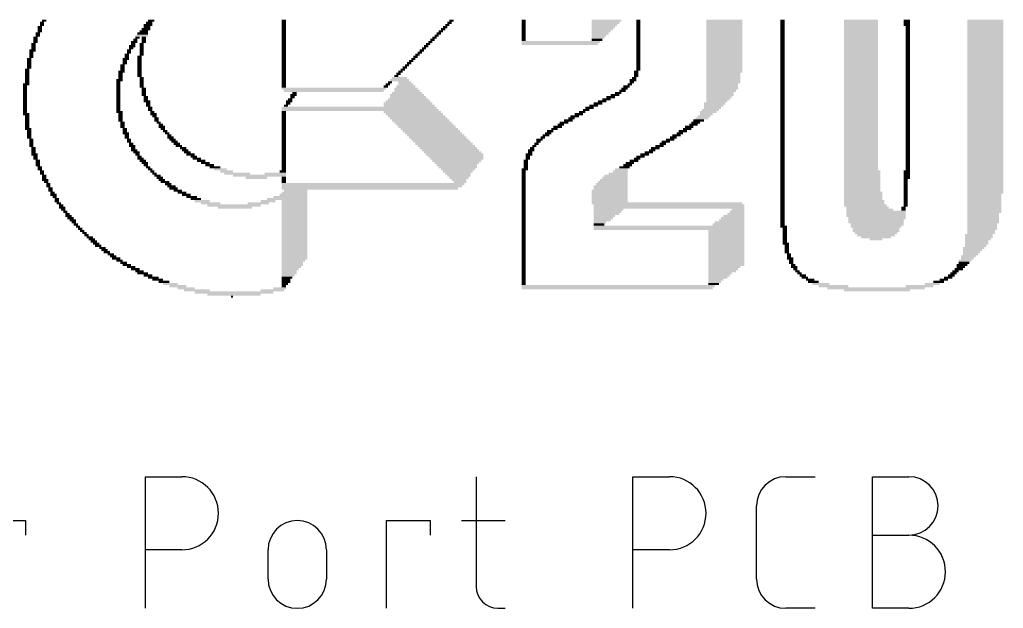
# Model space of a CAD drawing. Extents: x -7.6 to 60.9, y -11.6 to 79.4.
# Drawn here: x 7.15 to 18.92, y 34.07 to 41.12 of the extents above; entities that cross this region are included whole.
import ezdxf

# ---------------------------------------------------------------- set-up
doc = ezdxf.new("R2010")
doc.units = 0
doc.layers.add('21', color=253, linetype='CONTINUOUS')

# ---------------------------------------------------------------- blocks, each defined once
blk = doc.blocks.new('RECT')
blk.add_solid([(-0.5, -0.5), (0.5, -0.5), (-0.5, 0.5), (0.5, 0.5)])

msp = doc.modelspace()

# ---------------------------------------------------------------- linework, layer by layer
at = {"layer": '21'}
for p, q in [((8.6541, 34.0741), (8.6541, 35.6489)), ((8.6541, 35.6489), (9.0915, 35.6489)), ((12.612, 35.6489), (12.612, 34.3366)), ((14.4897, 34.0741), (14.4897, 35.6489)), ((14.4897, 35.6489), (14.9272, 35.6489)), ((16.3206, 35.6489), (16.6705, 35.6489)), ((17.3555, 34.0741), (17.3555, 35.6489)), ((17.3555, 35.6489), (17.7929, 35.6489)), ((15.9706, 34.4241), (15.9706, 35.2989)), ((6.6943, 35.124), (7.2193, 35.124)), ((7.2193, 35.124), (7.2193, 34.949)), ((11.54, 34.0741), (11.54, 35.124)), ((11.54, 35.124), (12.0649, 35.124)), ((12.0649, 35.124), (12.0649, 34.949)), ((12.437, 35.124), (12.9619, 35.124)), ((17.3555, 34.949), (17.7929, 34.949)), ((9.0915, 34.774), (8.6541, 34.774)), ((10.123, 34.4241), (10.123, 34.774)), ((10.8229, 34.774), (10.8229, 34.4241)), ((14.9272, 34.774), (14.4897, 34.774)), ((12.8744, 34.0741), (12.9619, 34.0741)), ((16.6705, 34.0741), (16.3206, 34.0741)), ((17.7929, 34.0741), (17.3555, 34.0741))]:
    msp.add_line(p, q, dxfattribs=at)
for centre, radius, start, end in [((9.0915, 35.2115), 0.4374, 270, 90), ((14.9272, 35.2115), 0.4374, 270, 90), ((16.3206, 35.2989), 0.35, 90.0005, 180), ((17.7929, 35.2989), 0.35, 270, 90), ((10.4729, 34.774), 0.35, 0, 180), ((17.7929, 34.5115), 0.4374, 270, 90), ((10.4729, 34.4241), 0.35, 180, 0), ((16.3206, 34.4241), 0.35, 180, 270), ((12.8744, 34.3366), 0.2625, 180, 270)]:
    msp.add_arc(centre, radius, start, end, dxfattribs=at)

# ---------------------------------------------------------------- block references
at = {"layer": '21', "yscale": 0.0254}
for p, xscale in [((7.4168, 41.0782), 0.0508), ((7.4422, 41.1035), 0.0508), ((8.6995, 41.0782), 0.0762), ((8.7249, 41.1035), 0.0762), ((10.3124, 41.1035), 0.0508), ((10.3124, 41.0782), 0.0508), ((12.2936, 41.0782), 0.0508), ((12.319, 41.1035), 0.0508), ((13.1826, 41.1035), 0.0508), ((13.1826, 41.0782), 0.0508), ((14.1732, 41.1035), 0.3556), ((14.1605, 41.0782), 0.3302), ((14.5542, 41.1035), 0.0508), ((14.5542, 41.0782), 0.0508), ((15.5829, 41.1035), 0.4318), ((15.5829, 41.0782), 0.4318), ((16.2814, 41.1035), 0.0508), ((16.2814, 41.0782), 0.0508), ((17.2212, 41.1035), 0.4064), ((17.2212, 41.0782), 0.4064), ((17.7673, 41.1035), 0.0762), ((17.7673, 41.0782), 0.0762), ((18.7071, 41.1035), 0.4318), ((18.7071, 41.0782), 0.4318), ((7.3914, 41.0273), 0.0508), ((7.3914, 41.002), 0.0508), ((7.3914, 40.9766), 0.0508), ((7.4168, 41.0528), 0.0508), ((8.636, 40.9766), 0.1016), ((8.6614, 41.002), 0.1016), ((8.6868, 41.0528), 0.1016), ((8.6741, 41.0273), 0.0762), ((10.3124, 41.0528), 0.0508), ((10.3124, 41.0273), 0.0508), ((10.3124, 41.002), 0.0508), ((10.3124, 40.9766), 0.0508), ((12.192, 40.9766), 0.0508), ((12.2174, 41.002), 0.0508), ((12.2428, 41.0273), 0.0508), ((12.2682, 41.0528), 0.0508), ((13.1826, 41.0528), 0.0508), ((13.1826, 41.0273), 0.0508), ((13.1826, 41.002), 0.0508), ((13.1826, 40.9766), 0.0508), ((14.1478, 41.0528), 0.3048), ((14.1351, 41.0273), 0.2794), ((14.1224, 41.002), 0.254), ((14.1097, 40.9766), 0.2286), ((14.5542, 41.0528), 0.0508), ((14.5542, 41.0273), 0.0508), ((14.5542, 41.002), 0.0508), ((14.5542, 40.9766), 0.0508), ((15.5829, 41.0528), 0.4318), ((15.5829, 41.0273), 0.4318), ((15.5829, 41.002), 0.4318), ((15.5829, 40.9766), 0.4318), ((16.2814, 41.0528), 0.0508), ((16.2814, 41.0273), 0.0508), ((16.2814, 41.002), 0.0508), ((16.2814, 40.9766), 0.0508), ((17.2212, 41.0528), 0.4064), ((17.2212, 41.0273), 0.4064), ((17.2212, 41.002), 0.4064), ((17.2212, 40.9766), 0.4064), ((17.7673, 41.0528), 0.0762), ((17.78, 41.0273), 0.0508), ((17.78, 41.002), 0.0508), ((17.78, 40.9766), 0.0508), ((18.7071, 41.0528), 0.4318), ((18.7071, 41.0273), 0.4318), ((18.7071, 41.002), 0.4318), ((18.7071, 40.9766), 0.4318), ((7.3406, 40.9004), 0.0508), ((7.3406, 40.875), 0.0508), ((7.3406, 40.8496), 0.0508), ((7.366, 40.9512), 0.0508), ((7.366, 40.9258), 0.0508), ((8.5217, 40.8496), 0.0762), ((8.5344, 40.875), 0.0508), ((8.6106, 40.9258), 0.1524), ((8.5598, 40.9004), 0.0508), ((8.6233, 40.9512), 0.127), ((8.636, 40.9004), 0.0508), ((8.636, 40.875), 0.0508), ((8.636, 40.8496), 0.0508), ((10.3124, 40.9512), 0.0508), ((10.3124, 40.9258), 0.0508), ((10.3124, 40.9004), 0.0508), ((10.3124, 40.875), 0.0508), ((10.3124, 40.8496), 0.0508), ((12.065, 40.8496), 0.0508), ((12.0904, 40.875), 0.0508), ((12.1158, 40.9004), 0.0508), ((12.1412, 40.9258), 0.0508), ((12.1666, 40.9512), 0.0508), ((13.1826, 40.9512), 0.0508), ((13.1826, 40.9258), 0.0508), ((13.1826, 40.9004), 0.0508), ((13.1826, 40.875), 0.0508), ((13.6271, 40.8496), 0.9398), ((14.097, 40.9512), 0.2032), ((14.0843, 40.9258), 0.1778), ((14.0716, 40.9004), 0.1524), ((14.0589, 40.875), 0.127), ((14.5542, 40.9512), 0.0508), ((14.5542, 40.9258), 0.0508), ((14.5542, 40.9004), 0.0508), ((14.5542, 40.875), 0.0508), ((14.5542, 40.8496), 0.0508), ((15.5829, 40.9512), 0.4318), ((15.5829, 40.9258), 0.4318), ((15.5829, 40.9004), 0.4318), ((15.5829, 40.875), 0.4318), ((15.5829, 40.8496), 0.4318), ((16.2814, 40.9512), 0.0508), ((16.2814, 40.9258), 0.0508), ((16.2814, 40.9004), 0.0508), ((16.2814, 40.875), 0.0508), ((16.2814, 40.8496), 0.0508), ((17.2212, 40.9512), 0.4064), ((17.2212, 40.9258), 0.4064), ((17.2212, 40.9004), 0.4064), ((17.2212, 40.875), 0.4064), ((17.2212, 40.8496), 0.4064), ((17.78, 40.9512), 0.0508), ((17.78, 40.9258), 0.0508), ((17.78, 40.9004), 0.0508), ((17.78, 40.875), 0.0508), ((17.78, 40.8496), 0.0508), ((18.7071, 40.9512), 0.4318), ((18.7071, 40.9258), 0.4318), ((18.7071, 40.9004), 0.4318), ((18.7071, 40.875), 0.4318), ((18.7071, 40.8496), 0.4318), ((7.3025, 40.748), 0.0762), ((7.2898, 40.7226), 0.0508), ((7.3152, 40.8242), 0.0508), ((7.3152, 40.7988), 0.0508), ((7.3152, 40.7734), 0.0508), ((8.4582, 40.748), 0.0508), ((8.4582, 40.7226), 0.0508), ((8.4963, 40.7988), 0.0762), ((8.4836, 40.7734), 0.0508), ((8.509, 40.8242), 0.0508), ((8.6106, 40.8242), 0.0508), ((8.6106, 40.7988), 0.0508), ((8.6106, 40.7734), 0.0508), ((8.6106, 40.748), 0.0508), ((8.6106, 40.7226), 0.0508), ((10.3124, 40.8242), 0.0508), ((10.3124, 40.7988), 0.0508), ((10.3124, 40.7734), 0.0508), ((10.3124, 40.748), 0.0508), ((10.3124, 40.7226), 0.0508), ((11.938, 40.7226), 0.0508), ((11.9634, 40.748), 0.0508), ((11.9888, 40.7734), 0.0508), ((12.0142, 40.7988), 0.0508), ((12.0396, 40.8242), 0.0508), ((13.6144, 40.8242), 0.9144), ((14.5542, 40.8242), 0.0508), ((14.5542, 40.7988), 0.0508), ((14.5542, 40.7734), 0.0508), ((14.5542, 40.748), 0.0508), ((14.5542, 40.7226), 0.0508), ((15.5829, 40.8242), 0.4318), ((15.5829, 40.7988), 0.4318), ((15.5829, 40.7734), 0.4318), ((15.5829, 40.748), 0.4318), ((15.5829, 40.7226), 0.4318), ((16.2814, 40.8242), 0.0508), ((16.2814, 40.7988), 0.0508), ((16.2814, 40.7734), 0.0508), ((16.2814, 40.748), 0.0508), ((16.2814, 40.7226), 0.0508), ((17.2212, 40.8242), 0.4064), ((17.2212, 40.7988), 0.4064), ((17.2212, 40.7734), 0.4064), ((17.2212, 40.748), 0.4064), ((17.2212, 40.7226), 0.4064), ((17.78, 40.8242), 0.0508), ((17.78, 40.7988), 0.0508), ((17.78, 40.7734), 0.0508), ((17.78, 40.748), 0.0508), ((17.78, 40.7226), 0.0508), ((18.7071, 40.8242), 0.4318), ((18.7071, 40.7988), 0.4318), ((18.7071, 40.7734), 0.4318), ((18.7071, 40.748), 0.4318), ((18.7071, 40.7226), 0.4318), ((7.2644, 40.6464), 0.0508), ((7.2644, 40.621), 0.0508), ((7.2898, 40.6972), 0.0508), ((7.2898, 40.6718), 0.0508), ((8.4201, 40.6464), 0.0762), ((8.4074, 40.621), 0.0508), ((8.4328, 40.6972), 0.0508), ((8.4328, 40.6718), 0.0508), ((8.5852, 40.6718), 0.0508), ((8.5852, 40.6464), 0.0508), ((8.5852, 40.621), 0.0508), ((8.6106, 40.6972), 0.0508), ((10.3124, 40.6972), 0.0508), ((10.3124, 40.6718), 0.0508), ((10.3124, 40.6464), 0.0508), ((10.3124, 40.621), 0.0508), ((11.8364, 40.621), 0.0508), ((11.8618, 40.6464), 0.0508), ((11.8872, 40.6718), 0.0508), ((11.9126, 40.6972), 0.0508), ((14.5542, 40.6972), 0.0508), ((14.5542, 40.6718), 0.0508), ((14.5542, 40.6464), 0.0508), ((14.5542, 40.621), 0.0508), ((15.5829, 40.6972), 0.4318), ((15.5829, 40.6718), 0.4318), ((15.5829, 40.6464), 0.4318), ((15.5829, 40.621), 0.4318), ((16.2814, 40.6972), 0.0508), ((16.2814, 40.6718), 0.0508), ((16.2814, 40.6464), 0.0508), ((16.2814, 40.621), 0.0508), ((17.2212, 40.6972), 0.4064), ((17.2212, 40.6718), 0.4064), ((17.2212, 40.6464), 0.4064), ((17.2212, 40.621), 0.4064), ((17.78, 40.6972), 0.0508), ((17.78, 40.6718), 0.0508), ((17.78, 40.6464), 0.0508), ((17.78, 40.621), 0.0508), ((18.7071, 40.6972), 0.4318), ((18.7071, 40.6718), 0.4318), ((18.7071, 40.6464), 0.4318), ((18.7071, 40.621), 0.4318), ((7.239, 40.5194), 0.0508), ((7.239, 40.494), 0.0508), ((7.2644, 40.5956), 0.0508), ((7.2644, 40.5702), 0.0508), ((7.2644, 40.5448), 0.0508), ((8.3693, 40.494), 0.0762), ((8.382, 40.5702), 0.0508), ((8.382, 40.5448), 0.0508), ((8.382, 40.5194), 0.0508), ((8.4074, 40.5956), 0.0508), ((8.5852, 40.5956), 0.0508), ((8.5852, 40.5702), 0.0508), ((8.5852, 40.5448), 0.0508), ((8.5852, 40.5194), 0.0508), ((8.5852, 40.494), 0.0508), ((10.3124, 40.5956), 0.0508), ((10.3124, 40.5702), 0.0508), ((10.3124, 40.5448), 0.0508), ((10.3124, 40.5194), 0.0508), ((10.3124, 40.494), 0.0508), ((11.7094, 40.494), 0.0508), ((11.7348, 40.5194), 0.0508), ((11.7602, 40.5448), 0.0508), ((11.7856, 40.5702), 0.0508), ((11.811, 40.5956), 0.0508), ((14.5288, 40.494), 0.0508), ((14.5542, 40.5956), 0.0508), ((14.5542, 40.5702), 0.0508), ((14.5542, 40.5448), 0.0508), ((14.5542, 40.5194), 0.0508), ((15.5829, 40.5956), 0.4318), ((15.5829, 40.5702), 0.4318), ((15.5829, 40.5448), 0.4318), ((15.5829, 40.5194), 0.4318), ((15.5829, 40.494), 0.4318), ((16.2814, 40.5956), 0.0508), ((16.2814, 40.5702), 0.0508), ((16.2814, 40.5448), 0.0508), ((16.2814, 40.5194), 0.0508), ((16.2814, 40.494), 0.0508), ((17.2212, 40.5956), 0.4064), ((17.2212, 40.5702), 0.4064), ((17.2212, 40.5448), 0.4064), ((17.2212, 40.5194), 0.4064), ((17.2212, 40.494), 0.4064), ((17.78, 40.5956), 0.0508), ((17.78, 40.5702), 0.0508), ((17.78, 40.5448), 0.0508), ((17.78, 40.5194), 0.0508), ((17.78, 40.494), 0.0508), ((18.7071, 40.5956), 0.4318), ((18.7071, 40.5702), 0.4318), ((18.7071, 40.5448), 0.4318), ((18.7071, 40.5194), 0.4318), ((18.7071, 40.494), 0.4318), ((7.239, 40.4686), 0.0508), ((7.239, 40.4432), 0.0508), ((7.239, 40.4178), 0.0508), ((7.239, 40.3924), 0.0508), ((8.3439, 40.3924), 0.0762), ((8.3566, 40.4686), 0.0508), ((8.3566, 40.4432), 0.0508), ((8.3566, 40.4178), 0.0508), ((8.5852, 40.4686), 0.0508), ((8.5852, 40.4432), 0.0508), ((8.6106, 40.4178), 0.0508), ((8.6106, 40.3924), 0.0508), ((10.3124, 40.4686), 0.0508), ((10.3124, 40.4432), 0.0508), ((10.3124, 40.4178), 0.0508), ((10.3124, 40.3924), 0.0508), ((11.6967, 40.3924), 0.2286), ((11.6967, 40.4178), 0.1778), ((11.6586, 40.4432), 0.0508), ((11.684, 40.4686), 0.0508), ((14.4907, 40.3924), 0.0762), ((14.5034, 40.4178), 0.0508), ((14.5288, 40.4686), 0.0508), ((14.5288, 40.4432), 0.0508), ((15.5702, 40.4686), 0.4064), ((15.5702, 40.4432), 0.4064), ((15.5702, 40.4178), 0.4064), ((15.5702, 40.3924), 0.4064), ((16.2814, 40.4686), 0.0508), ((16.2814, 40.4432), 0.0508), ((16.2814, 40.4178), 0.0508), ((16.2814, 40.3924), 0.0508), ((17.2212, 40.4686), 0.4064), ((17.2212, 40.4432), 0.4064), ((17.2212, 40.4178), 0.4064), ((17.2212, 40.3924), 0.4064), ((17.78, 40.4686), 0.0508), ((17.78, 40.4432), 0.0508), ((17.78, 40.4178), 0.0508), ((17.78, 40.3924), 0.0508), ((18.7071, 40.4686), 0.4318), ((18.7071, 40.4432), 0.4318), ((18.7071, 40.4178), 0.4318), ((18.7071, 40.3924), 0.4318), ((7.2263, 40.3416), 0.0762), ((7.2136, 40.3162), 0.0508), ((7.2136, 40.2908), 0.0508), ((7.2136, 40.2654), 0.0508), ((7.239, 40.367), 0.0508), ((8.3312, 40.367), 0.0508), ((8.3312, 40.3416), 0.0508), ((8.3312, 40.3162), 0.0508), ((8.3312, 40.2908), 0.0508), ((8.3312, 40.2654), 0.0508), ((8.6106, 40.367), 0.0508), ((8.6106, 40.3416), 0.0508), ((8.6106, 40.3162), 0.0508), ((8.636, 40.2908), 0.0508), ((8.636, 40.2654), 0.0508), ((10.3124, 40.367), 0.0508), ((10.3124, 40.3416), 0.0508), ((10.3124, 40.3162), 0.0508), ((10.9093, 40.2908), 1.2446), ((10.9093, 40.2654), 1.1938), ((11.5316, 40.3162), 0.0508), ((11.557, 40.3416), 0.0508), ((11.5824, 40.367), 0.0508), ((11.7729, 40.2908), 0.2794), ((11.7856, 40.2654), 0.3048), ((11.7729, 40.3162), 0.2286), ((11.7602, 40.367), 0.1524), ((11.7729, 40.3416), 0.1778), ((14.3637, 40.2654), 0.0762), ((14.3891, 40.2908), 0.0762), ((14.4145, 40.3162), 0.0762), ((14.4526, 40.3416), 0.0508), ((14.478, 40.367), 0.0508), ((15.5702, 40.367), 0.4064), ((15.5575, 40.3416), 0.381), ((15.5575, 40.3162), 0.381), ((15.5575, 40.2908), 0.381), ((15.5448, 40.2654), 0.3556), ((16.2814, 40.367), 0.0508), ((16.2814, 40.3416), 0.0508), ((16.2814, 40.3162), 0.0508), ((16.2814, 40.2908), 0.0508), ((16.2814, 40.2654), 0.0508), ((17.2212, 40.367), 0.4064), ((17.2212, 40.3416), 0.4064), ((17.2212, 40.3162), 0.4064), ((17.2212, 40.2908), 0.4064), ((17.2212, 40.2654), 0.4064), ((17.78, 40.367), 0.0508), ((17.78, 40.3416), 0.0508), ((17.78, 40.3162), 0.0508), ((17.78, 40.2908), 0.0508), ((17.78, 40.2654), 0.0508), ((18.7071, 40.367), 0.4318), ((18.7071, 40.3416), 0.4318), ((18.7071, 40.3162), 0.4318), ((18.7071, 40.2908), 0.4318), ((18.7071, 40.2654), 0.4318), ((7.2136, 40.24), 0.0508), ((7.2136, 40.2146), 0.0508), ((7.2136, 40.1892), 0.0508), ((7.2136, 40.1638), 0.0508), ((7.2136, 40.1384), 0.0508), ((8.3312, 40.24), 0.0508), ((8.3312, 40.2146), 0.0508), ((8.3312, 40.1892), 0.0508), ((8.3312, 40.1638), 0.0508), ((8.3312, 40.1384), 0.0508), ((8.636, 40.24), 0.0508), ((8.636, 40.2146), 0.0508), ((8.6614, 40.1892), 0.0508), ((8.6614, 40.1638), 0.0508), ((8.6741, 40.1384), 0.0762), ((10.3759, 40.1384), 0.0762), ((10.3886, 40.1638), 0.0508), ((10.4267, 40.2146), 0.0762), ((10.414, 40.1892), 0.0508), ((10.4394, 40.24), 0.0508), ((11.7983, 40.1384), 0.5334), ((11.7983, 40.1638), 0.4826), ((11.7856, 40.2146), 0.4064), ((11.7983, 40.1892), 0.4318), ((11.7856, 40.24), 0.3556), ((14.1224, 40.1384), 0.1016), ((14.1732, 40.1638), 0.1016), ((14.224, 40.1892), 0.1016), ((14.2748, 40.2146), 0.1016), ((14.3129, 40.24), 0.0762), ((15.5321, 40.24), 0.3302), ((15.5321, 40.2146), 0.3302), ((15.5194, 40.1892), 0.3048), ((15.5067, 40.1638), 0.2794), ((15.494, 40.1384), 0.254), ((16.2814, 40.24), 0.0508), ((16.2814, 40.2146), 0.0508), ((16.2814, 40.1892), 0.0508), ((16.2814, 40.1638), 0.0508), ((16.2814, 40.1384), 0.0508), ((17.2212, 40.24), 0.4064), ((17.2212, 40.2146), 0.4064), ((17.2212, 40.1892), 0.4064), ((17.2212, 40.1638), 0.4064), ((17.2212, 40.1384), 0.4064), ((17.78, 40.24), 0.0508), ((17.78, 40.2146), 0.0508), ((17.78, 40.1892), 0.0508), ((17.78, 40.1638), 0.0508), ((17.78, 40.1384), 0.0508), ((18.7071, 40.24), 0.4318), ((18.7071, 40.2146), 0.4318), ((18.7071, 40.1892), 0.4318), ((18.7071, 40.1638), 0.4318), ((18.7071, 40.1384), 0.4318), ((7.2136, 40.113), 0.0508), ((7.2136, 40.0876), 0.0508), ((7.2136, 40.0622), 0.0508), ((7.2136, 40.0368), 0.0508), ((8.3312, 40.113), 0.0508), ((8.3312, 40.0876), 0.0508), ((8.3312, 40.0622), 0.0508), ((8.3312, 40.0368), 0.0508), ((8.6868, 40.113), 0.0508), ((8.6868, 40.0876), 0.0508), ((8.7122, 40.0622), 0.0508), ((8.7122, 40.0368), 0.0508), ((11.2141, 40.0622), 1.8542), ((11.2268, 40.0368), 1.8796), ((10.3378, 40.0876), 0.0508), ((10.3632, 40.113), 0.0508), ((11.7983, 40.113), 0.5842), ((11.811, 40.0876), 0.6096), ((13.9319, 40.0368), 0.0762), ((13.97, 40.0622), 0.1016), ((14.0208, 40.0876), 0.1016), ((14.0716, 40.113), 0.1016), ((15.4178, 40.0368), 0.2032), ((15.4686, 40.113), 0.254), ((15.4559, 40.0876), 0.2286), ((15.4432, 40.0622), 0.2032), ((16.2814, 40.113), 0.0508), ((16.2814, 40.0876), 0.0508), ((16.2814, 40.0622), 0.0508), ((16.2814, 40.0368), 0.0508), ((17.2212, 40.113), 0.4064), ((17.2212, 40.0876), 0.4064), ((17.2212, 40.0622), 0.4064), ((17.2212, 40.0368), 0.4064), ((17.78, 40.113), 0.0508), ((17.78, 40.0876), 0.0508), ((17.78, 40.0622), 0.0508), ((17.78, 40.0368), 0.0508), ((18.7071, 40.113), 0.4318), ((18.7071, 40.0876), 0.4318), ((18.7071, 40.0622), 0.4318), ((18.7071, 40.0368), 0.4318), ((7.2136, 40.0114), 0.0508), ((7.2263, 39.986), 0.0762), ((7.239, 39.9606), 0.0508), ((7.239, 39.9352), 0.0508), ((7.239, 39.9098), 0.0508), ((8.3439, 40.0114), 0.0762), ((8.3566, 39.986), 0.0508), ((8.3566, 39.9606), 0.0508), ((8.3566, 39.9352), 0.0508), ((8.3566, 39.9098), 0.0508), ((8.7376, 40.0114), 0.0508), ((8.7503, 39.986), 0.0762), ((8.763, 39.9606), 0.0508), ((8.7884, 39.9352), 0.0508), ((8.7884, 39.9098), 0.0508), ((10.3124, 40.0114), 0.0508), ((10.3124, 39.986), 0.0508), ((10.3124, 39.9606), 0.0508), ((10.3124, 39.9352), 0.0508), ((10.3124, 39.9098), 0.0508), ((11.8491, 40.0114), 0.6858), ((11.8745, 39.986), 0.6858), ((11.8999, 39.9606), 0.6858), ((11.9253, 39.9352), 0.6858), ((11.9507, 39.9098), 0.6858), ((13.716, 39.9098), 0.1016), ((13.7541, 39.9352), 0.0762), ((13.7922, 39.9606), 0.1016), ((13.843, 39.986), 0.1016), ((13.8811, 40.0114), 0.0762), ((15.2781, 39.9098), 0.127), ((15.3162, 39.9352), 0.1524), ((15.3416, 39.9606), 0.1524), ((15.3924, 40.0114), 0.2032), ((15.367, 39.986), 0.1524), ((16.2814, 40.0114), 0.0508), ((16.2814, 39.986), 0.0508), ((16.2814, 39.9606), 0.0508), ((16.2814, 39.9352), 0.0508), ((16.2814, 39.9098), 0.0508), ((17.2212, 40.0114), 0.4064), ((17.2212, 39.986), 0.4064), ((17.2212, 39.9606), 0.4064), ((17.2212, 39.9352), 0.4064), ((17.2212, 39.9098), 0.4064), ((17.78, 40.0114), 0.0508), ((17.78, 39.986), 0.0508), ((17.78, 39.9606), 0.0508), ((17.78, 39.9352), 0.0508), ((17.78, 39.9098), 0.0508), ((18.7071, 40.0114), 0.4318), ((18.7071, 39.986), 0.4318), ((18.7071, 39.9606), 0.4318), ((18.7071, 39.9352), 0.4318), ((18.7071, 39.9098), 0.4318), ((7.239, 39.8844), 0.0508), ((7.239, 39.859), 0.0508), ((7.239, 39.8336), 0.0508), ((7.2517, 39.8082), 0.0762), ((7.2644, 39.7828), 0.0508), ((8.382, 39.8844), 0.0508), ((8.382, 39.859), 0.0508), ((8.382, 39.8336), 0.0508), ((8.4074, 39.8082), 0.0508), ((8.4074, 39.7828), 0.0508), ((8.8138, 39.8844), 0.0508), ((8.8392, 39.859), 0.0508), ((8.8519, 39.8336), 0.0762), ((8.8646, 39.8082), 0.0508), ((8.89, 39.7828), 0.0508), ((10.3124, 39.8844), 0.0508), ((10.3124, 39.859), 0.0508), ((10.3124, 39.8336), 0.0508), ((10.3124, 39.8082), 0.0508), ((10.3124, 39.7828), 0.0508), ((11.9761, 39.8844), 0.6858), ((12.0015, 39.859), 0.6858), ((12.0269, 39.8336), 0.6858), ((12.0523, 39.8082), 0.6858), ((12.0777, 39.7828), 0.6858), ((13.5001, 39.7828), 0.0762), ((13.5509, 39.8082), 0.0762), ((13.589, 39.8336), 0.1016), ((13.6271, 39.859), 0.0762), ((13.6652, 39.8844), 0.1016), ((15.0876, 39.7828), 0.1016), ((15.1384, 39.8082), 0.1016), ((15.1638, 39.8336), 0.1016), ((15.2146, 39.859), 0.1016), ((15.24, 39.8844), 0.1016), ((16.2814, 39.8844), 0.0508), ((16.2814, 39.859), 0.0508), ((16.2814, 39.8336), 0.0508), ((16.2814, 39.8082), 0.0508), ((16.2814, 39.7828), 0.0508), ((17.2212, 39.8844), 0.4064), ((17.2212, 39.859), 0.4064), ((17.2212, 39.8336), 0.4064), ((17.2212, 39.8082), 0.4064), ((17.2212, 39.7828), 0.4064), ((17.78, 39.8844), 0.0508), ((17.78, 39.859), 0.0508), ((17.78, 39.8336), 0.0508), ((17.78, 39.8082), 0.0508), ((17.78, 39.7828), 0.0508), ((18.7071, 39.8844), 0.4318), ((18.7071, 39.859), 0.4318), ((18.7071, 39.8336), 0.4318), ((18.7071, 39.8082), 0.4318), ((18.7071, 39.7828), 0.4318), ((7.2644, 39.7574), 0.0508), ((7.2644, 39.732), 0.0508), ((7.2644, 39.7066), 0.0508), ((7.2898, 39.6812), 0.0508), ((8.4201, 39.7574), 0.0762), ((8.4328, 39.732), 0.0508), ((8.4328, 39.7066), 0.0508), ((8.4582, 39.6812), 0.0508), ((8.9154, 39.7574), 0.0508), ((8.9408, 39.732), 0.0508), ((8.9535, 39.7066), 0.0762), ((8.9789, 39.6812), 0.0762), ((10.3124, 39.7574), 0.0508), ((10.3124, 39.732), 0.0508), ((10.3124, 39.7066), 0.0508), ((10.3124, 39.6812), 0.0508), ((12.1031, 39.7574), 0.6858), ((12.1285, 39.732), 0.6858), ((12.1539, 39.7066), 0.6858), ((12.1793, 39.6812), 0.6858), ((13.3731, 39.6812), 0.0762), ((13.4112, 39.7066), 0.0508), ((13.4493, 39.732), 0.0762), ((13.4747, 39.7574), 0.0762), ((14.9352, 39.6812), 0.1016), ((14.9733, 39.7066), 0.0762), ((15.0114, 39.732), 0.1016), ((15.0495, 39.7574), 0.0762), ((16.2814, 39.7574), 0.0508), ((16.2814, 39.732), 0.0508), ((16.2814, 39.7066), 0.0508), ((16.2814, 39.6812), 0.0508), ((17.2212, 39.7574), 0.4064), ((17.2212, 39.732), 0.4064), ((17.2212, 39.7066), 0.4064), ((17.2212, 39.6812), 0.4064), ((17.78, 39.7574), 0.0508), ((17.78, 39.732), 0.0508), ((17.78, 39.7066), 0.0508), ((17.78, 39.6812), 0.0508), ((18.7071, 39.7574), 0.4318), ((18.7071, 39.732), 0.4318), ((18.7071, 39.7066), 0.4318), ((18.7071, 39.6812), 0.4318), ((7.2898, 39.6558), 0.0508), ((7.2898, 39.6303), 0.0508), ((7.2898, 39.605), 0.0508), ((7.3152, 39.5796), 0.0508), ((7.3152, 39.5541), 0.0508), ((8.4582, 39.6558), 0.0508), ((8.4836, 39.6303), 0.0508), ((8.4963, 39.605), 0.0762), ((8.509, 39.5796), 0.0508), ((8.5217, 39.5541), 0.0762), ((9.0043, 39.6558), 0.0762), ((9.0297, 39.6303), 0.0762), ((9.0551, 39.605), 0.0762), ((9.1059, 39.5796), 0.0762), ((9.1313, 39.5541), 0.0762), ((10.3124, 39.6558), 0.0508), ((10.3124, 39.6303), 0.0508), ((10.3124, 39.605), 0.0508), ((10.3124, 39.5796), 0.0508), ((10.3124, 39.5541), 0.0508), ((12.2047, 39.6558), 0.6858), ((12.2301, 39.6303), 0.6858), ((12.2555, 39.605), 0.6858), ((12.2809, 39.5796), 0.6858), ((12.3063, 39.5541), 0.6858), ((13.2715, 39.5541), 0.0762), ((13.2842, 39.5796), 0.0508), ((13.3096, 39.605), 0.0508), ((13.335, 39.6303), 0.0508), ((13.3604, 39.6558), 0.0508), ((14.7193, 39.5541), 0.0762), ((14.7574, 39.5796), 0.1016), ((14.8082, 39.605), 0.1016), ((14.8463, 39.6303), 0.0762), ((14.8844, 39.6558), 0.1016), ((16.2814, 39.6558), 0.0508), ((16.2814, 39.6303), 0.0508), ((16.2814, 39.605), 0.0508), ((16.2814, 39.5796), 0.0508), ((16.2814, 39.5541), 0.0508), ((17.2212, 39.6558), 0.4064), ((17.2212, 39.6303), 0.4064), ((17.2212, 39.605), 0.4064), ((17.2212, 39.5796), 0.4064), ((17.2212, 39.5541), 0.4064), ((17.78, 39.6558), 0.0508), ((17.78, 39.6303), 0.0508), ((17.78, 39.605), 0.0508), ((17.78, 39.5796), 0.0508), ((17.78, 39.5541), 0.0508), ((18.7071, 39.6558), 0.4318), ((18.7071, 39.6303), 0.4318), ((18.7071, 39.605), 0.4318), ((18.7071, 39.5796), 0.4318), ((18.7071, 39.5541), 0.4318), ((7.3152, 39.5288), 0.0508), ((7.3279, 39.5034), 0.0762), ((7.3406, 39.4779), 0.0508), ((7.3406, 39.4526), 0.0508), ((7.366, 39.4272), 0.0508), ((8.5471, 39.5288), 0.0762), ((8.5598, 39.5034), 0.0508), ((8.5852, 39.4779), 0.0508), ((8.5979, 39.4526), 0.0762), ((8.6233, 39.4272), 0.0762), ((9.1567, 39.5288), 0.0762), ((9.1948, 39.5034), 0.1016), ((9.2329, 39.4779), 0.0762), ((9.271, 39.4526), 0.1016), ((9.3218, 39.4272), 0.1016), ((10.3124, 39.5288), 0.0508), ((10.3124, 39.5034), 0.0508), ((10.3124, 39.4779), 0.0508), ((10.3124, 39.4526), 0.0508), ((10.3124, 39.4272), 0.0508), ((12.3317, 39.5288), 0.6858), ((12.3571, 39.5034), 0.6858), ((12.3698, 39.4779), 0.6604), ((12.3825, 39.4526), 0.635), ((12.3825, 39.4272), 0.5842), ((13.208, 39.4272), 0.0508), ((13.2461, 39.5034), 0.0762), ((13.2334, 39.4779), 0.0508), ((13.2334, 39.4526), 0.0508), ((13.2588, 39.5288), 0.0508), ((14.5034, 39.4272), 0.1016), ((14.5415, 39.4526), 0.0762), ((14.5796, 39.4779), 0.1016), ((14.6304, 39.5034), 0.1016), ((14.6812, 39.5288), 0.1016), ((16.2814, 39.5288), 0.0508), ((16.2814, 39.5034), 0.0508), ((16.2814, 39.4779), 0.0508), ((16.2814, 39.4526), 0.0508), ((16.2814, 39.4272), 0.0508), ((17.2212, 39.5288), 0.4064), ((17.2212, 39.5034), 0.4064), ((17.2212, 39.4779), 0.4064), ((17.2212, 39.4526), 0.4064), ((17.2212, 39.4272), 0.4064), ((17.78, 39.5288), 0.0508), ((17.78, 39.5034), 0.0508), ((17.78, 39.4779), 0.0508), ((17.78, 39.4526), 0.0508), ((17.78, 39.4272), 0.0508), ((18.7071, 39.5288), 0.4318), ((18.7071, 39.5034), 0.4318), ((18.7071, 39.4779), 0.4318), ((18.7071, 39.4526), 0.4318), ((18.7071, 39.4272), 0.4318), ((7.366, 39.4017), 0.0508), ((7.366, 39.3764), 0.0508), ((7.3914, 39.351), 0.0508), ((7.3914, 39.3255), 0.0508), ((8.6487, 39.4017), 0.0762), ((8.6614, 39.3764), 0.0508), ((8.6868, 39.351), 0.0508), ((8.7122, 39.3255), 0.0508), ((9.3726, 39.4017), 0.1016), ((9.4234, 39.3764), 0.1016), ((9.4869, 39.351), 0.127), ((9.5504, 39.3255), 0.1524), ((10.3124, 39.4017), 0.0508), ((10.3124, 39.3764), 0.0508), ((10.3124, 39.351), 0.0508), ((10.3124, 39.3255), 0.0508), ((12.3825, 39.4017), 0.5334), ((12.3825, 39.3764), 0.4826), ((12.3952, 39.351), 0.4572), ((12.3952, 39.3255), 0.4064), ((13.1953, 39.3255), 0.0762), ((13.208, 39.4017), 0.0508), ((13.208, 39.3764), 0.0508), ((13.208, 39.351), 0.0508), ((14.351, 39.3255), 0.1524), ((14.3891, 39.351), 0.127), ((14.4272, 39.3764), 0.1016), ((14.4526, 39.4017), 0.1016), ((16.2814, 39.4017), 0.0508), ((16.2814, 39.3764), 0.0508), ((16.2814, 39.351), 0.0508), ((16.2814, 39.3255), 0.0508), ((17.2212, 39.4017), 0.4064), ((17.2212, 39.3764), 0.4064), ((17.2212, 39.351), 0.4064), ((17.2212, 39.3255), 0.4064), ((17.78, 39.4017), 0.0508), ((17.78, 39.3764), 0.0508), ((17.78, 39.351), 0.0508), ((17.78, 39.3255), 0.0508), ((18.7071, 39.4017), 0.4318), ((18.7071, 39.3764), 0.4318), ((18.7071, 39.351), 0.4318), ((18.7071, 39.3255), 0.4318), ((7.4168, 39.3002), 0.0508), ((7.4168, 39.2748), 0.0508), ((7.4422, 39.2493), 0.0508), ((7.4422, 39.224), 0.0508), ((7.4549, 39.1986), 0.0762), ((8.7376, 39.3002), 0.0508), ((8.763, 39.2748), 0.0508), ((8.8011, 39.2493), 0.0762), ((8.8265, 39.224), 0.0762), ((8.8519, 39.1986), 0.0762), ((9.6266, 39.3002), 0.1524), ((9.7536, 39.2748), 0.3048), ((10.0203, 39.2493), 0.635), ((9.9822, 39.224), 0.254), ((10.2108, 39.2748), 0.254), ((10.2997, 39.3002), 0.0762), ((10.3124, 39.224), 0.0508), ((10.3124, 39.1986), 0.0508), ((12.3952, 39.3002), 0.3556), ((12.3952, 39.2748), 0.3048), ((12.4079, 39.2493), 0.2794), ((12.4079, 39.224), 0.2286), ((12.4079, 39.1986), 0.1778), ((13.1826, 39.3002), 0.0508), ((13.1826, 39.2748), 0.0508), ((13.1826, 39.2493), 0.0508), ((13.1826, 39.224), 0.0508), ((13.1826, 39.1986), 0.0508), ((14.2621, 39.1986), 0.3302), ((14.2748, 39.224), 0.3048), ((14.2875, 39.2493), 0.2794), ((14.3129, 39.2748), 0.2286), ((14.3383, 39.3002), 0.1778), ((16.2814, 39.3002), 0.0508), ((16.2814, 39.2748), 0.0508), ((16.2814, 39.2493), 0.0508), ((16.2814, 39.224), 0.0508), ((16.2814, 39.1986), 0.0508), ((17.2339, 39.3002), 0.4318), ((17.2339, 39.2748), 0.4318), ((17.2339, 39.2493), 0.4318), ((17.2339, 39.224), 0.4318), ((17.2339, 39.1986), 0.4318), ((17.7673, 39.3002), 0.0762), ((17.7673, 39.2748), 0.0762), ((17.7673, 39.2493), 0.0762), ((17.7673, 39.224), 0.0762), ((17.7546, 39.1986), 0.0508), ((18.7071, 39.3002), 0.4318), ((18.7071, 39.2748), 0.4318), ((18.7071, 39.2493), 0.4318), ((18.7071, 39.224), 0.4318), ((18.7071, 39.1986), 0.4318), ((7.4676, 39.1731), 0.0508), ((7.493, 39.1478), 0.0508), ((7.493, 39.1224), 0.0508), ((7.5184, 39.0969), 0.0508), ((8.89, 39.1731), 0.1016), ((8.9281, 39.1478), 0.0762), ((8.9662, 39.1224), 0.1016), ((8.9916, 39.0969), 0.1016), ((10.3124, 39.1731), 0.0508), ((11.3792, 39.1478), 2.1844), ((11.3665, 39.1224), 2.159), ((11.3411, 39.0969), 2.1082), ((12.4206, 39.1731), 0.1524), ((13.1826, 39.1731), 0.0508), ((13.1826, 39.1478), 0.0508), ((13.1826, 39.1224), 0.0508), ((13.1826, 39.0969), 0.0508), ((14.224, 39.1224), 0.4064), ((14.224, 39.0969), 0.4064), ((14.2367, 39.1478), 0.381), ((14.2494, 39.1731), 0.3556), ((16.2814, 39.1731), 0.0508), ((16.2814, 39.1478), 0.0508), ((16.2814, 39.1224), 0.0508), ((16.2814, 39.0969), 0.0508), ((17.2339, 39.1731), 0.4318), ((17.2339, 39.1478), 0.4318), ((17.2339, 39.1224), 0.4318), ((17.2339, 39.0969), 0.4318), ((17.7546, 39.1731), 0.0508), ((17.7546, 39.1478), 0.0508), ((17.7546, 39.1224), 0.0508), ((17.7546, 39.0969), 0.0508), ((18.7071, 39.1731), 0.4318), ((18.7071, 39.1478), 0.4318), ((18.7071, 39.1224), 0.4318), ((18.7071, 39.0969), 0.4318), ((7.5184, 39.0716), 0.0508), ((7.5438, 39.0462), 0.0508), ((7.5565, 39.0207), 0.0762), ((7.5692, 38.9954), 0.0508), ((7.5946, 38.97), 0.0508), ((9.0424, 39.0716), 0.1016), ((9.0932, 39.0462), 0.1016), ((9.144, 39.0207), 0.1016), ((9.2075, 38.9954), 0.127), ((9.2583, 38.97), 0.127), ((10.3505, 38.97), 0.4826), ((10.3886, 38.9954), 0.4064), ((10.4267, 39.0207), 0.3302), ((10.4394, 39.0462), 0.3048), ((10.4521, 39.0716), 0.2794), ((13.1826, 39.0716), 0.0508), ((13.1826, 39.0462), 0.0508), ((13.1826, 39.0207), 0.0508), ((13.1826, 38.9954), 0.0508), ((13.1826, 38.97), 0.0508), ((14.2113, 39.0716), 0.4318), ((14.2113, 39.0462), 0.4318), ((14.2113, 39.0207), 0.4318), ((14.2113, 38.9954), 0.4318), ((14.2113, 38.97), 0.4318), ((16.2814, 39.0716), 0.0508), ((16.2814, 39.0462), 0.0508), ((16.2814, 39.0207), 0.0508), ((16.2814, 38.9954), 0.0508), ((16.2814, 38.97), 0.0508), ((17.2339, 39.0716), 0.4318), ((17.2466, 39.0462), 0.4572), ((17.2466, 39.0207), 0.4572), ((17.2466, 38.9954), 0.4572), ((17.2466, 38.97), 0.4572), ((17.7546, 39.0716), 0.0508), ((17.7546, 39.0462), 0.0508), ((17.7546, 39.0207), 0.0508), ((17.7546, 38.9954), 0.0508), ((17.7546, 38.97), 0.0508), ((18.7071, 39.0716), 0.4318), ((18.7071, 39.0462), 0.4318), ((18.6944, 39.0207), 0.4064), ((18.6944, 38.9954), 0.4064), ((18.6944, 38.97), 0.4064), ((7.5946, 38.9445), 0.0508), ((7.62, 38.9192), 0.0508), ((7.6454, 38.8938), 0.0508), ((7.6581, 38.8683), 0.0762), ((7.6708, 38.843), 0.0508), ((9.3345, 38.9445), 0.1778), ((9.4361, 38.9192), 0.2286), ((9.7155, 38.8938), 0.635), ((9.7282, 38.8683), 0.4064), ((10.0076, 38.9192), 0.254), ((10.1219, 38.9445), 0.1778), ((10.4394, 38.9445), 0.3048), ((10.4394, 38.9192), 0.3048), ((10.4394, 38.8938), 0.3048), ((10.4394, 38.8683), 0.3048), ((10.4394, 38.843), 0.3048), ((13.1826, 38.9445), 0.0508), ((13.1826, 38.9192), 0.0508), ((13.1826, 38.8938), 0.0508), ((13.1826, 38.8683), 0.0508), ((13.1826, 38.843), 0.0508), ((14.2113, 38.9445), 0.4318), ((14.8971, 38.9192), 1.8034), ((14.9225, 38.8938), 1.8034), ((14.9225, 38.8683), 1.8034), ((14.1986, 38.843), 0.3556), ((15.748, 38.843), 0.1524), ((16.2814, 38.9445), 0.0508), ((16.2814, 38.9192), 0.0508), ((16.2814, 38.8938), 0.0508), ((16.2814, 38.8683), 0.0508), ((16.2814, 38.843), 0.0508), ((17.2593, 38.9445), 0.4826), ((17.2593, 38.9192), 0.4826), ((17.272, 38.8938), 0.508), ((17.2974, 38.8683), 0.508), ((17.3228, 38.843), 0.5588), ((17.7292, 38.8683), 0.0508), ((17.7292, 38.843), 0.0508), ((17.7546, 38.9445), 0.0508), ((17.7546, 38.9192), 0.0508), ((17.7546, 38.8938), 0.0508), ((18.6944, 38.9445), 0.4064), ((18.6944, 38.9192), 0.4064), ((18.6944, 38.8938), 0.4064), ((18.6944, 38.8683), 0.4064), ((18.6944, 38.843), 0.4064), ((7.6962, 38.8176), 0.0508), ((7.7216, 38.7921), 0.0508), ((7.7343, 38.7668), 0.0762), ((7.7597, 38.7414), 0.0762), ((10.4394, 38.8176), 0.3048), ((10.4394, 38.7921), 0.3048), ((10.4394, 38.7668), 0.3048), ((10.4394, 38.7414), 0.3048), ((13.1826, 38.8176), 0.0508), ((13.1826, 38.7921), 0.0508), ((13.1826, 38.7668), 0.0508), ((13.1826, 38.7414), 0.0508), ((14.1859, 38.8176), 0.3302), ((14.1732, 38.7921), 0.3048), ((14.1478, 38.7668), 0.254), ((14.1351, 38.7414), 0.2286), ((15.6845, 38.7414), 0.2794), ((15.6972, 38.7668), 0.254), ((15.7226, 38.7921), 0.2032), ((15.7353, 38.8176), 0.1778), ((16.2814, 38.8176), 0.0508), ((16.2814, 38.7921), 0.0508), ((16.2814, 38.7668), 0.0508), ((16.2814, 38.7414), 0.0508), ((17.399, 38.8176), 0.7112), ((17.399, 38.7921), 0.7112), ((17.399, 38.7668), 0.7112), ((17.4117, 38.7414), 0.6858), ((18.6944, 38.8176), 0.4064), ((18.6817, 38.7921), 0.381), ((18.6817, 38.7668), 0.381), ((18.6817, 38.7414), 0.381), ((7.7851, 38.7159), 0.0762), ((7.7978, 38.6906), 0.0508), ((7.8232, 38.6652), 0.0508), ((7.8486, 38.6397), 0.0508), ((7.874, 38.6144), 0.0508), ((10.4394, 38.7159), 0.3048), ((10.4394, 38.6906), 0.3048), ((10.4394, 38.6652), 0.3048), ((10.4394, 38.6397), 0.3048), ((10.4394, 38.6144), 0.3048), ((13.1826, 38.7159), 0.0508), ((13.1826, 38.6906), 0.0508), ((13.1826, 38.6652), 0.0508), ((13.1826, 38.6397), 0.0508), ((13.1826, 38.6144), 0.0508), ((14.1224, 38.7159), 0.2032), ((14.097, 38.6906), 0.1524), ((14.0843, 38.6652), 0.127), ((14.9225, 38.6397), 1.8034), ((14.9225, 38.6144), 1.8034), ((15.6337, 38.6652), 0.381), ((15.6464, 38.6906), 0.3556), ((15.6718, 38.7159), 0.3048), ((16.2814, 38.7159), 0.0508), ((16.2814, 38.6906), 0.0508), ((16.2814, 38.6652), 0.0508), ((16.2941, 38.6397), 0.0762), ((16.3068, 38.6144), 0.0508), ((17.399, 38.7159), 0.6604), ((17.399, 38.6906), 0.6604), ((17.4117, 38.6652), 0.635), ((17.399, 38.6397), 0.6096), ((17.399, 38.6144), 0.5588), ((18.6817, 38.7159), 0.381), ((18.6817, 38.6906), 0.381), ((18.669, 38.6652), 0.3556), ((18.669, 38.6397), 0.3556), ((18.669, 38.6144), 0.3556), ((7.8994, 38.589), 0.0508), ((7.9248, 38.5635), 0.0508), ((7.9502, 38.5382), 0.0508), ((7.9883, 38.5128), 0.0762), ((8.0137, 38.4873), 0.0762), ((10.4394, 38.589), 0.3048), ((10.4394, 38.5635), 0.3048), ((10.4394, 38.5382), 0.3048), ((10.4394, 38.5128), 0.3048), ((10.4394, 38.4873), 0.3048), ((13.1826, 38.589), 0.0508), ((13.1826, 38.5635), 0.0508), ((13.1826, 38.5382), 0.0508), ((13.1826, 38.5128), 0.0508), ((13.1826, 38.4873), 0.0508), ((15.6083, 38.589), 0.4318), ((15.6083, 38.5635), 0.4318), ((15.6083, 38.5382), 0.4318), ((15.6083, 38.5128), 0.4318), ((15.6083, 38.4873), 0.4318), ((16.3068, 38.589), 0.0508), ((16.3068, 38.5635), 0.0508), ((16.3068, 38.5382), 0.0508), ((16.3068, 38.5128), 0.0508), ((16.3068, 38.4873), 0.0508), ((17.399, 38.589), 0.5588), ((17.399, 38.5635), 0.508), ((17.399, 38.5382), 0.4572), ((17.399, 38.5128), 0.3556), ((17.399, 38.4873), 0.1524), ((18.6309, 38.5382), 0.3302), ((18.6309, 38.5128), 0.3302), ((18.6182, 38.4873), 0.3048), ((18.6563, 38.589), 0.3302), ((18.6563, 38.5635), 0.3302), ((8.0391, 38.462), 0.0762), ((8.0645, 38.4366), 0.0762), ((8.0899, 38.4111), 0.0762), ((8.1407, 38.3858), 0.0762), ((10.4394, 38.462), 0.3048), ((10.4394, 38.4366), 0.3048), ((10.4394, 38.4111), 0.3048), ((10.4394, 38.3858), 0.3048), ((13.1826, 38.462), 0.0508), ((13.1826, 38.4366), 0.0508), ((13.1826, 38.4111), 0.0508), ((13.1826, 38.3858), 0.0508), ((15.6083, 38.462), 0.4318), ((15.6083, 38.4366), 0.4318), ((15.6083, 38.4111), 0.4318), ((15.6083, 38.3858), 0.4318), ((16.3068, 38.462), 0.0508), ((16.3195, 38.4366), 0.0762), ((16.3322, 38.4111), 0.0508), ((16.3322, 38.3858), 0.0508), ((18.5674, 38.3858), 0.254), ((18.6055, 38.462), 0.2794), ((18.6055, 38.4366), 0.2794), ((18.5928, 38.4111), 0.254), ((8.1661, 38.3604), 0.0762), ((8.1915, 38.3349), 0.0762), ((8.2423, 38.3096), 0.0762), ((8.2677, 38.2842), 0.0762), ((8.3058, 38.2587), 0.1016), ((10.4394, 38.3604), 0.3048), ((10.4394, 38.3349), 0.3048), ((10.4394, 38.3096), 0.3048), ((10.4394, 38.2842), 0.3048), ((10.4394, 38.2587), 0.3048), ((13.1826, 38.3604), 0.0508), ((13.1826, 38.3349), 0.0508), ((13.1826, 38.3096), 0.0508), ((13.1826, 38.2842), 0.0508), ((13.1826, 38.2587), 0.0508), ((15.6083, 38.3604), 0.4318), ((15.6083, 38.3349), 0.4318), ((15.6083, 38.3096), 0.4318), ((15.6083, 38.2842), 0.4318), ((15.6083, 38.2587), 0.4318), ((16.3322, 38.3604), 0.0508), ((16.3322, 38.3349), 0.0508), ((16.3576, 38.3096), 0.0508), ((16.3576, 38.2842), 0.0508), ((16.3703, 38.2587), 0.0762), ((18.5039, 38.2842), 0.1778), ((18.4912, 38.2587), 0.1524), ((18.5547, 38.3604), 0.2286), ((18.542, 38.3349), 0.2032), ((18.5293, 38.3096), 0.1778), ((8.3439, 38.2334), 0.0762), ((8.3947, 38.208), 0.0762), ((8.4328, 38.1825), 0.1016), ((8.4836, 38.1572), 0.1016), ((8.5344, 38.1318), 0.1016), ((10.4267, 38.2334), 0.2794), ((10.414, 38.208), 0.254), ((10.414, 38.1825), 0.254), ((10.4013, 38.1572), 0.2286), ((10.3886, 38.1318), 0.2032), ((13.1826, 38.2334), 0.0508), ((13.1826, 38.208), 0.0508), ((13.1826, 38.1825), 0.0508), ((13.1826, 38.1572), 0.0508), ((13.1826, 38.1318), 0.0508), ((15.6083, 38.2334), 0.4318), ((15.6083, 38.208), 0.4318), ((15.6083, 38.1825), 0.4318), ((15.5829, 38.1572), 0.381), ((15.5702, 38.1318), 0.3556), ((16.383, 38.2334), 0.0508), ((16.383, 38.208), 0.0508), ((16.4084, 38.1825), 0.0508), ((16.4211, 38.1572), 0.0762), ((16.4338, 38.1318), 0.0508), ((18.3896, 38.1318), 0.1016), ((18.4277, 38.1825), 0.127), ((18.415, 38.1572), 0.1016), ((18.4658, 38.2334), 0.1524), ((18.4531, 38.208), 0.127), ((8.5852, 38.1063), 0.1016), ((8.6233, 38.081), 0.127), ((8.6868, 38.0556), 0.1016), ((8.7503, 38.0301), 0.127), ((10.3759, 38.1063), 0.1778), ((10.3759, 38.081), 0.1778), ((10.3632, 38.0556), 0.1524), ((10.3505, 38.0301), 0.127), ((13.1826, 38.1063), 0.0508), ((13.1826, 38.081), 0.0508), ((13.1826, 38.0556), 0.0508), ((13.1826, 38.0301), 0.0508), ((15.5575, 38.1063), 0.3302), ((15.5321, 38.081), 0.2794), ((15.5194, 38.0556), 0.254), ((15.5067, 38.0301), 0.2286), ((16.4592, 38.1063), 0.0508), ((16.4846, 38.081), 0.0508), ((16.5227, 38.0556), 0.0762), ((16.5481, 38.0301), 0.0762), ((18.2626, 38.0301), 0.1016), ((18.3007, 38.0556), 0.0762), ((18.3261, 38.081), 0.0762), ((18.3515, 38.1063), 0.0762), ((8.8011, 38.0048), 0.127), ((8.8773, 37.9794), 0.127), ((8.9535, 37.9539), 0.1778), ((9.0424, 37.9286), 0.2032), ((9.144, 37.9032), 0.2032), ((10.2616, 37.9032), 0.1524), ((10.3378, 38.0048), 0.1016), ((10.3378, 37.9794), 0.1016), ((10.3251, 37.9539), 0.0762), ((10.3124, 37.9286), 0.0508), ((13.1826, 38.0048), 0.0508), ((13.1826, 37.9794), 0.0508), ((13.1826, 37.9539), 0.0508), ((14.3129, 37.9286), 2.3114), ((14.3002, 37.9032), 2.286), ((15.4813, 38.0048), 0.1778), ((15.4686, 37.9794), 0.1524), ((15.4559, 37.9539), 0.127), ((16.6116, 38.0048), 0.1016), ((16.6497, 37.9794), 0.127), ((16.7386, 37.9539), 0.2032), ((16.891, 37.9286), 0.3556), ((17.399, 37.9032), 1.1684), ((17.9197, 37.9286), 0.3302), ((18.0721, 37.9539), 0.1778), ((18.1483, 37.9794), 0.127), ((18.2118, 38.0048), 0.1016), ((9.271, 37.8777), 0.3048), ((9.7155, 37.8524), 0.9398), ((9.7155, 37.827), 0.635), ((9.6901, 37.8015), 0.0254), ((10.1727, 37.8777), 0.2794), ((17.4117, 37.8777), 0.7874)]:
    msp.add_blockref('RECT', p, dxfattribs=dict(at, xscale=xscale))

doc.saveas('drawing.dxf')
